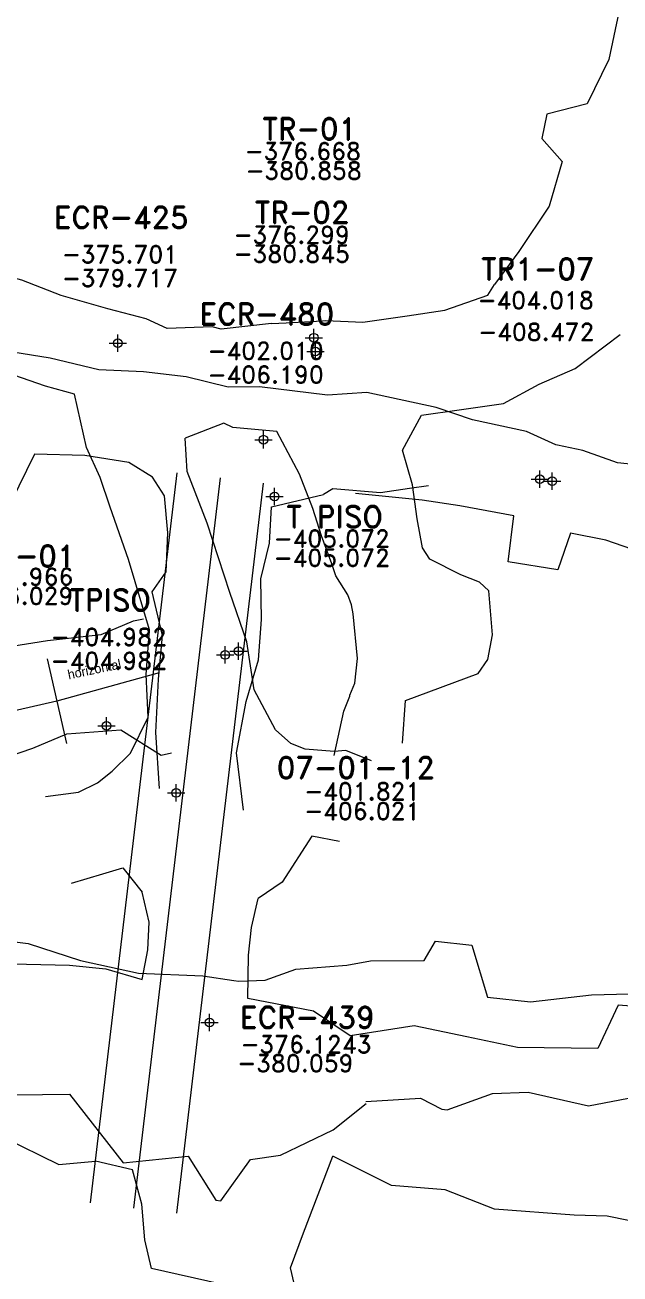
# Model space of a CAD drawing. Extents: x 0 to 99091, y -1812 to 13278.
# Drawn here: x 10247.2 to 10281.5, y 10022.3 to 10094.2 of the extents above; entities that cross this region are included whole.
import ezdxf
from ezdxf.enums import TextEntityAlignment as Align

# ---------------------------------------------------------------- set-up
doc = ezdxf.new("R2010")
doc.units = 0
doc.header["$MEASUREMENT"] = 0
doc.header["$PDMODE"] = 34
doc.header["$PDSIZE"] = 0.5
for name, color, linetype in [('arriba', 7, 'Continuous'), ('F-380-8541-NW-FI3', 174, 'Continuous'), ('F-440-8185-W-SCR', 1, 'Continuous'), ('F-460-8340-EW-SCR', 5, 'Continuous'), ('proy82- 480', 7, 'Continuous'), ('R-380-8541-SE-FIC', 210, 'Continuous'), ('R-380-8541-SE-SCR', 1, 'Continuous')]:
    doc.layers.add(name, color=color, linetype=linetype)
doc.styles.add('ROMAND', font='ROMAND.SHX')
doc.styles.add('ROMANS', font='ROMANS.SHX', dxfattribs={"width": 2.5})

# ---------------------------------------------------------------- blocks, each defined once
blk = doc.blocks.new('F2')
at = {"lineweight": 0}
blk.add_point((0, 0), dxfattribs=at)
at = {"lineweight": 0, "style": 'ROMAND'}
for tag, height, p in [('NOMBRE', 1.25, (0.201, 6.617)), ('CIELO', 1, (0.136, 4.616)), ('PISO', 1, (0.136, 3.247))]:
    blk.add_attdef(tag, text='', height=height, dxfattribs=at).set_placement(p, align=Align.CENTER)
at = {"lineweight": 0, "style": 'ROMANS', "flags": 1}
for tag, p in [('MINA', (-0.074, -3.255)), ('LOCALIZACION', (-0.074, -4.928)), ('ESTRUCTURA', (-0.074, -6.618)), ('NIVEL', (-0.074, -8.29)), ('OBRA', (-0.074, -10.121)), ('FECHA', (-0.074, -11.793)), ('ATRAS', (-0.074, -13.483)), ('TOPOGRAFO', (2.675, -15.297))]:
    blk.add_attdef(tag, text='', height=1.25, dxfattribs=at).set_placement(p, align=Align.CENTER)

msp = doc.modelspace()

# ---------------------------------------------------------------- linework, layer by layer
at = {"layer": 'arriba', "color": 5, "linetype": 'Continuous', "lineweight": 0}
for points in [[(10231.40206, 10055.8021, -404.61906), (10233.52145, 10056.2948, -403.92565), (10235.27012, 10057.16784, -403.92576), (10237.65182, 10056.94658, -403.08378), (10240.03352, 10056.72532, -402.4418), (10242.15959, 10056.75745, -402.42086), (10244.22068, 10057.59311, -402.1894), (10246.47652, 10058.46914, -401.8369), (10248.5417, 10058.79503, -401.81597), (10251.62123, 10059.12689, -401.98982), (10253.48757, 10059.9222, -402.87941), (10254.07182, 10060.04329, -402.81628)], [(10231.40206, 10055.8021, -409.01906), (10233.52145, 10056.2948, -408.82565), (10235.27012, 10057.16784, -408.42576), (10237.65182, 10056.94658, -408.28378), (10240.03352, 10056.72532, -408.0418), (10242.15959, 10056.75745, -407.72086), (10244.22068, 10057.59311, -407.0894), (10246.47652, 10058.46914, -406.6369), (10248.5417, 10058.79503, -406.31597), (10251.62123, 10059.12689, -406.18982), (10253.48757, 10059.9222, -406.27941), (10254.07182, 10060.04329, -406.21628)], [(10231.10304, 10049.70943, -404.61906), (10234.7188, 10050.51757, -403.92565), (10236.46747, 10051.39061, -403.92576), (10238.7477, 10051.65895, -403.08378), (10240.98734, 10052.12312, -402.4418), (10243.15399, 10051.95941, -402.42086), (10245.41802, 10051.81588, -402.1894), (10247.69415, 10052.59399, -401.8369), (10249.65787, 10053.40948, -401.81597), (10252.75769, 10053.64342, -401.98982), (10255.09079, 10052.18659, -402.87941), (10255.67504, 10052.30768, -402.81628)], [(10231.10304, 10049.70943, -409.01906), (10234.7188, 10050.51757, -408.82565), (10236.46747, 10051.39061, -408.42576), (10238.7477, 10051.65895, -408.28378), (10240.98734, 10052.12312, -408.0418), (10243.15399, 10051.95941, -407.72086), (10245.41802, 10051.81588, -407.0894), (10247.69415, 10052.59399, -406.6369), (10249.65787, 10053.40948, -406.31597), (10252.75769, 10053.64342, -406.18982), (10255.09079, 10052.18659, -406.27941), (10255.67504, 10052.30768, -406.21628)]]:
    msp.add_polyline3d(points, dxfattribs=at)
at = {"layer": 'F-440-8185-W-SCR', "color": 1, "linetype": 'Continuous', "lineweight": 0}
for points in [[(10235.26285, 10042.30515, -363.59089), (10239.31021, 10042.72488, -363.51801), (10243.3435, 10041.83505, -364.24579), (10247.41505, 10041.34338, -364.37358), (10250.43381, 10040.35011, -363.99459), (10253.77989, 10039.62676, -364.51764), (10257.48197, 10039.47198, -365.04271), (10259.26412, 10039.20028, -365.05491), (10259.56273, 10039.17159, -365.05695), (10261.07495, 10039.22721, -364.96711), (10262.84363, 10039.86096, -364.37864), (10265.7781, 10040.08131, -364.29829), (10267.14069, 10040.33654, -364.43355)], [(10235.26285, 10042.30515, -368.39089), (10239.31021, 10042.72488, -368.41801), (10243.3435, 10041.83505, -368.54579), (10247.41505, 10041.34338, -368.57358), (10250.43381, 10040.35011, -368.59459), (10253.77989, 10039.62676, -368.61764), (10257.48197, 10039.47198, -368.54271), (10259.26412, 10039.20028, -368.65491), (10259.56273, 10039.17159, -368.65695), (10261.07495, 10039.22721, -368.66711), (10262.84363, 10039.86096, -368.77864), (10265.7781, 10040.08131, -368.79829), (10267.14069, 10040.33654, -368.83355)], [(10267.14069, 10040.33654, -364.43355), (10270.24219, 10040.34855, -364.41116), (10270.88758, 10041.47594, -364.80105), (10272.99283, 10041.23446, -364.79888), (10273.88386, 10038.24439, -364.78443), (10276.37712, 10037.97354, -365.06637), (10279.8898, 10038.37404, -364.94109), (10283.49393, 10038.47182, -365.21508), (10284.69058, 10038.33782, -365.00642), (10287.69781, 10038.55258, -365.18474), (10290.19957, 10038.58161, -364.96669), (10293.57278, 10038.61501, -363.51832)], [(10267.14069, 10040.33654, -368.83355), (10270.24219, 10040.34855, -368.81116), (10270.88759, 10041.47594, -369.00105), (10272.99285, 10041.23445, -368.99888), (10273.88386, 10038.24439, -368.98443), (10276.37712, 10037.97354, -369.06637), (10279.8898, 10038.37404, -369.04109), (10283.49393, 10038.47182, -369.01508), (10284.69058, 10038.33782, -369.00642), (10287.69781, 10038.55258, -369.08474), (10290.19957, 10038.58161, -369.16669), (10293.57278, 10038.61501, -368.51832)], [(10276.22958, 10032.77563, -365.06637), (10279.70822, 10031.97661, -364.94109), (10283.32938, 10032.67416, -365.21508), (10284.47212, 10030.64092, -365.00642), (10287.50488, 10031.75532, -365.18474), (10289.99813, 10031.48447, -364.96669), (10294.0245, 10033.63546, -363.51832)], [(10276.22958, 10032.77563, -369.06637), (10279.70822, 10031.97661, -369.04109), (10283.32938, 10032.67416, -369.01508), (10284.47212, 10030.64092, -369.00642), (10287.50488, 10031.75532, -369.08474), (10289.99813, 10031.48447, -369.16669), (10294.0245, 10033.63546, -368.51832)], [(10234.46595, 10032.73828, -363.59089), (10238.46035, 10032.5059, -363.51801), (10242.57931, 10032.56419, -364.24579), (10246.69827, 10032.62247, -364.37358), (10249.8124, 10032.66411, -363.99459), (10252.89345, 10028.69465, -364.51764), (10256.63871, 10029.0851, -365.04271), (10258.23323, 10026.54397, -365.05491), (10258.53218, 10026.51906, -365.05695), (10260.2345, 10028.88592, -364.96711), (10261.9618, 10029.14343, -364.37864), (10264.99284, 10030.59683, -364.29829), (10266.89317, 10032.12113, -364.37033)], [(10234.46595, 10032.73828, -368.39089), (10238.46035, 10032.5059, -368.41801), (10242.57931, 10032.56419, -368.54579), (10246.69827, 10032.62247, -368.57358), (10249.8124, 10032.66411, -368.59459), (10252.89345, 10028.69465, -368.61764), (10256.63871, 10029.0851, -368.54271), (10258.23323, 10026.54397, -368.65491), (10258.53218, 10026.51906, -368.65695), (10260.2345, 10028.88592, -368.66711), (10261.9618, 10029.14343, -368.77864), (10264.99284, 10030.59683, -368.79829), (10266.89317, 10032.12113, -368.77033)], [(10266.88562, 10032.23959, -364.37033), (10270.0206, 10032.41605, -364.3981), (10271.26181, 10031.78418, -364.50975), (10271.56019, 10031.75313, -364.51244), (10274.17087, 10032.68793, -364.73484), (10276.22958, 10032.77563, -365.06637)], [(10266.88562, 10032.23959, -368.77033), (10270.0206, 10032.41605, -368.7981), (10271.26181, 10031.78418, -369.00975), (10271.56019, 10031.75313, -369.01244), (10274.17087, 10032.68793, -369.03484), (10276.22958, 10032.77563, -369.06637)]]:
    msp.add_polyline3d(points, dxfattribs=at)
at = {"layer": 'F-460-8340-EW-SCR', "linetype": 'Continuous', "lineweight": 0}
for points in [[(10254.22887, 10056.82254, -375.61228), (10254.4131, 10059.40958, -377.67044), (10253.20636, 10063.45406, -377.13922), (10252.14427, 10066.46969, -376.71067), (10251.57522, 10068.17908, -376.12586), (10250.78289, 10069.89494, -376.03078), (10250.08333, 10072.97557, -376.1357)], [(10254.22887, 10056.82254, -380.01228), (10254.4131, 10059.40958, -381.27044), (10253.20636, 10063.45406, -380.73922), (10252.14427, 10066.46969, -380.41067), (10251.57522, 10068.17908, -380.22586), (10250.78289, 10069.89494, -379.93078), (10250.08421, 10072.97383, -379.6357)], [(10269.84512, 10065.78548, -377.56066), (10269.84512, 10065.78548, -377.56066), (10269.84512, 10065.78548, -377.56066), (10269.5748, 10067.74421, -377.39306), (10268.99998, 10069.75882, -377.51714), (10270.09558, 10071.75662, -377.4546)], [(10269.84512, 10065.78548, -381.66066), (10269.84512, 10065.78548, -381.66066), (10269.84512, 10065.78548, -381.66066), (10269.5748, 10067.74421, -381.49306), (10268.99998, 10069.75882, -381.21714), (10270.09558, 10071.75662, -382.3546)], [(10264.33095, 10064.80877, -377.56066), (10264.33095, 10064.80877, -377.56066), (10264.33095, 10064.80877, -377.56066), (10263.83043, 10066.39804, -377.39306), (10263.06088, 10068.36701, -377.51714), (10261.74217, 10070.83051, -376.2358)], [(10264.33095, 10064.80877, -381.66066), (10264.33095, 10064.80877, -381.66066), (10264.33095, 10064.80877, -381.66066), (10263.83043, 10066.39804, -381.49306), (10263.06088, 10068.36701, -381.21714), (10261.74217, 10070.83051, -380.94791)], [(10260.02197, 10058.71265, -377.97845), (10259.04329, 10061.54766, -377.67044), (10257.74576, 10065.55022, -377.13922), (10256.59288, 10068.52393, -376.71067), (10256.47777, 10070.44293, -376.12586)], [(10260.02197, 10058.71265, -381.57845), (10259.04329, 10061.54766, -381.27044), (10257.74576, 10065.55022, -380.73922), (10256.59288, 10068.52393, -380.41067), (10256.47777, 10070.44293, -380.22586)], [(10268.98474, 10052.86893, -378.55377), (10269.157, 10055.33651, -378.4169), (10273.35005, 10056.89157, -378.80461), (10273.35005, 10056.89157, -378.80461), (10273.91899, 10057.693, -378.89401), (10274.17949, 10059.11853, -377.97296), (10273.96633, 10061.64776, -378.03348), (10273.43486, 10062.14629, -377.72534), (10272.34555, 10062.56262, -377.71612), (10270.5608, 10063.46502, -377.69768), (10270.13984, 10064.12158, -377.58662), (10269.84512, 10065.78548, -377.56066)], [(10268.98474, 10052.86893, -382.85377), (10269.157, 10055.33651, -382.7169), (10273.35005, 10056.89157, -382.70461), (10273.35005, 10056.89157, -382.70461), (10273.91899, 10057.693, -382.59401), (10274.17949, 10059.11858, -382.57296), (10273.96633, 10061.64771, -382.53348), (10273.43486, 10062.14629, -382.42534), (10272.34555, 10062.56262, -382.31612), (10270.5608, 10063.46502, -382.09768), (10270.13984, 10064.12158, -381.88662), (10269.84512, 10065.78548, -381.66066)], [(10265.04605, 10052.17128, -378.55377), (10265.61218, 10054.70862, -378.4169), (10265.965, 10055.58348, -378.80461), (10265.95454, 10055.64255, -378.80369), (10266.23854, 10056.33259, -378.89401), (10266.39349, 10057.75119, -377.97296), (10266.14224, 10060.31639, -378.03348), (10266.04981, 10060.8382, -377.72534), (10265.84671, 10061.41149, -377.71612), (10265.1451, 10062.50575, -377.69768), (10264.92107, 10063.19719, -377.58662), (10264.33095, 10064.80877, -377.56066)], [(10265.04605, 10052.17128, -382.85377), (10265.61218, 10054.70862, -382.7169), (10265.965, 10055.58348, -382.70461), (10265.95454, 10055.64255, -382.70369), (10266.23854, 10056.33259, -382.59401), (10266.39349, 10057.75119, -382.57296), (10266.14224, 10060.31639, -382.53348), (10266.04981, 10060.8382, -382.42534), (10265.84671, 10061.41149, -382.31612), (10265.1451, 10062.50575, -382.09768), (10264.92107, 10063.19719, -381.88662), (10264.33095, 10064.80877, -381.66066)], [(10261.68144, 10053.6337, -380.09276), (10261.68144, 10053.6337, -380.09276), (10261.68144, 10053.6337, -380.09276), (10260.44426, 10055.94908, -379.98958), (10260.02197, 10058.71265, -381.57845)], [(10261.68144, 10053.6337, -375.79276), (10261.68144, 10053.6337, -375.79276), (10261.68144, 10053.6337, -375.79276), (10260.44426, 10055.94908, -375.18958), (10260.02197, 10058.71265, -377.97845)], [(10253.3093, 10052.29767, -379.80614), (10253.3093, 10052.29767, -379.80614), (10253.3093, 10052.29767, -379.80614), (10254.34409, 10054.37494, -379.98958), (10254.22887, 10056.82254, -380.01228)], [(10253.3093, 10052.29767, -376.00614), (10253.3093, 10052.29767, -376.00614), (10253.3093, 10052.29767, -376.00614), (10254.34409, 10054.37494, -375.18958), (10254.22887, 10056.82254, -375.61228)], [(10267.21467, 10051.85381, -375.56873), (10265.7292, 10052.44728, -375.40294), (10265.06085, 10052.39125, -375.51577), (10263.38987, 10052.52041, -375.54999), (10262.5543, 10052.85424, -375.76923), (10261.68144, 10053.6337, -375.79276)], [(10267.21467, 10051.85381, -379.76873), (10265.7292, 10052.44728, -379.80294), (10265.06085, 10052.39125, -379.81577), (10263.38987, 10052.52041, -379.94999), (10262.5543, 10052.85424, -379.96923), (10261.68144, 10053.6337, -380.09276)], [(10248.42142, 10049.79398, -376.29745), (10250.3278, 10050.05032, -376.6005), (10251.42035, 10050.58541, -375.90243), (10252.26403, 10051.25488, -376.20404), (10253.3093, 10052.29767, -376.00614)], [(10248.42142, 10049.79398, -379.99745), (10250.3278, 10050.05032, -380.0005), (10251.42035, 10050.58541, -380.10243), (10252.26403, 10051.25488, -380.00404), (10253.3093, 10052.29767, -379.80614)], [(10265.35963, 10047.21066, -375.56873), (10263.76286, 10047.52554, -375.40294), (10262.05569, 10044.86934, -375.51577), (10260.68353, 10043.93388, -375.46732), (10260.68353, 10043.93388, -375.46732), (10260.68353, 10043.93388, -375.46732)], [(10265.35963, 10047.21066, -379.76873), (10263.76286, 10047.52554, -379.80294), (10262.05569, 10044.86934, -379.81577), (10260.68353, 10043.93388, -379.96732), (10260.68353, 10043.93388, -379.96732), (10260.68353, 10043.93388, -379.96732)], [(10249.90971, 10044.81151, -376.29745), (10251.73022, 10045.35531, -376.6005), (10252.88002, 10045.69876, -375.90243), (10253.99288, 10044.2877, -375.46732), (10253.99288, 10044.2877, -375.46732)], [(10249.90971, 10044.81151, -379.99745), (10251.73022, 10045.35531, -380.0005), (10252.88002, 10045.69876, -380.10243), (10253.99288, 10044.2877, -379.96732), (10253.99288, 10044.2877, -379.96732)], [(10253.9971, 10039.26049, -375.92892), (10254.31794, 10040.96645, -375.20738), (10254.40242, 10042.56395, -375.03644), (10253.99288, 10044.2877, -375.46732)], [(10253.9971, 10039.26049, -379.82892), (10254.31794, 10040.96645, -379.90738), (10254.40242, 10042.56395, -379.93644), (10253.99288, 10044.2877, -379.96732)], [(10260.0777, 10038.15877, -375.16197), (10260.10984, 10040.66015, -375.20738), (10260.29418, 10042.25237, -375.03644), (10260.68353, 10043.93388, -375.46732)], [(10260.0777, 10038.15877, -379.76197), (10260.10984, 10040.66015, -379.90738), (10260.29418, 10042.25237, -379.93644), (10260.68353, 10043.93388, -379.96732)], [(10213.38468, 10041.73948, -374.44144), (10216.30105, 10040.95757, -374.30206), (10220.47412, 10040.3367, -374.20155), (10223.52825, 10043.17964, -374.5012), (10223.9277, 10043.15855, -374.50115), (10226.37119, 10040.12551, -374.50083), (10230.13427, 10039.326, -374.80037), (10233.20887, 10038.76312, -374.6), (10236.54119, 10039.28817, -374.9996), (10239.80527, 10040.41765, -375.19921), (10243.19527, 10040.13854, -375.7988), (10246.50123, 10040.16429, -375.5984), (10249.80191, 10040.09017, -375.598), (10251.89372, 10039.87959, -375.79774)], [(10213.38468, 10041.73948, -379.14144), (10216.30105, 10040.95757, -379.20206), (10220.47412, 10040.3367, -379.30155), (10223.52825, 10043.17964, -379.4012), (10223.9277, 10043.15855, -379.50115), (10226.37119, 10040.12551, -379.40083), (10230.13427, 10039.326, -379.50037), (10233.20887, 10038.76312, -379.5), (10236.54119, 10039.28817, -379.3996), (10239.80527, 10040.41765, -379.49921), (10243.19527, 10040.13854, -379.4988), (10246.50123, 10040.16429, -379.5984), (10249.80191, 10040.09017, -379.598), (10251.89372, 10039.87959, -379.59774)], [(10251.89372, 10039.87959, -375.79774), (10253.9971, 10039.26049, -375.92892)], [(10251.89372, 10039.87959, -379.59774), (10253.9971, 10039.26049, -379.82892)], [(10263.85732, 10037.42795, -380.13673), (10260.0777, 10038.15877, -379.76197)], [(10263.85732, 10037.42795, -376.03673), (10260.0777, 10038.15877, -375.16197)], [(10284.61358, 10034.87481, -377.49097), (10284.1425, 10037.57455, -376.78624), (10281.42673, 10037.7869, -376.75832), (10280.24826, 10035.29472, -377.08151), (10275.62938, 10035.34672, -376.85344), (10272.70047, 10035.96603, -376.37426), (10269.67299, 10036.59938, -376.58578), (10265.96929, 10036.01595, -376.25077), (10263.85732, 10037.42795, -376.03673)], [(10284.61358, 10034.87481, -381.89097), (10284.14296, 10037.57446, -381.88624), (10281.42673, 10037.78681, -381.85832), (10280.24826, 10035.29472, -381.68151), (10275.62938, 10035.34672, -381.35344), (10272.70047, 10035.96603, -381.07426), (10269.67299, 10036.59938, -380.78578), (10265.96929, 10036.01595, -380.45077), (10263.85732, 10037.42795, -380.13673)], [(10212.89322, 10035.25808, -374.44144), (10215.99527, 10035.16564, -374.30206), (10220.18416, 10034.84435, -374.20155), (10223.10648, 10035.19076, -374.5012), (10223.50593, 10035.16967, -374.50115), (10226.10231, 10035.0326, -374.50083), (10229.75995, 10032.23588, -374.80037), (10232.85037, 10031.97258, -374.6), (10236.13524, 10031.59888, -374.9996), (10239.34133, 10031.62989, -375.19921), (10242.72606, 10031.25092, -375.7988), (10245.97402, 10030.17819, -375.5984), (10249.19562, 10028.60616, -375.598), (10251.30852, 10028.79503, -375.79774)], [(10212.89322, 10035.25808, -379.14144), (10215.99527, 10035.16564, -379.20206), (10220.18416, 10034.84435, -379.30155), (10223.10648, 10035.19076, -379.4012), (10223.50593, 10035.16967, -379.50115), (10226.10231, 10035.0326, -379.40083), (10229.75995, 10032.23588, -379.50037), (10232.85037, 10031.97258, -379.5), (10236.13524, 10031.59888, -379.3996), (10239.34133, 10031.62989, -379.49921), (10242.72606, 10031.25092, -379.4988), (10245.97402, 10030.17819, -379.5984), (10249.19562, 10028.60616, -379.598), (10251.30852, 10028.79503, -379.59774)], [(10308.84267, 10029.00744, -375.19072), (10308.84267, 10029.00744, -375.19072), (10303.6239, 10029.12267, -374.68159), (10300.82947, 10028.58309, -374.88266), (10297.72991, 10028.78978, -374.68389), (10294.6903, 10028.68596, -374.48508), (10291.45777, 10029.41449, -374.7864), (10288.58262, 10029.79333, -374.88755), (10286.53141, 10027.2394, -374.88822), (10286.53141, 10027.2394, -374.88822), (10285.96424, 10023.35849, -374.18906), (10283.44643, 10023.23592, -374.18918), (10282.83396, 10025.20498, -374.28958), (10281.07686, 10025.58074, -376.78624)], [(10308.84267, 10029.00744, -379.59072), (10308.84267, 10029.00744, -379.59072), (10303.6239, 10029.12267, -379.58159), (10300.82947, 10028.58309, -379.68266), (10297.72991, 10028.78978, -379.68389), (10294.6903, 10028.68596, -379.48508), (10291.45777, 10029.41449, -379.3864), (10288.58262, 10029.79333, -379.48755), (10286.53141, 10027.2394, -379.48822), (10286.53141, 10027.2394, -379.48822), (10285.96378, 10023.35841, -379.38906), (10283.44666, 10023.23583, -379.38918), (10282.83396, 10025.20498, -379.48958), (10281.07686, 10025.58074, -381.88624)], [(10263.88359, 10018.25121, -375.346), (10263.65379, 10019.22303, -375.39857), (10263.04012, 10020.51454, -375.37216), (10262.53456, 10022.65254, -375.0878), (10263.28872, 10024.67795, -374.78241), (10264.98195, 10029.08593, -376.25077)], [(10263.88359, 10018.25121, -379.346), (10263.65379, 10019.22303, -380.29857), (10263.04012, 10020.51454, -379.87216), (10262.53456, 10022.65254, -379.7878), (10263.28872, 10024.67795, -379.88241), (10264.98195, 10029.08593, -380.45077)], [(10281.07686, 10025.58074, -376.78624), (10280.78115, 10025.62287, -376.75832), (10278.88009, 10025.69169, -377.08151), (10274.30353, 10026.0407, -376.85344), (10271.44514, 10027.15501, -376.37426), (10268.36124, 10027.39236, -376.58578), (10264.98195, 10029.08593, -376.25077)], [(10281.07686, 10025.58074, -381.88624), (10280.78115, 10025.62287, -381.85832), (10278.88009, 10025.69169, -381.68151), (10274.30353, 10026.0407, -381.35344), (10271.44514, 10027.15501, -381.07426), (10268.36124, 10027.39236, -380.78578), (10264.98195, 10029.08593, -380.45077)], [(10254.13959, 10024.25898, -379.67177), (10253.96673, 10026.31945, -379.92403), (10253.42501, 10028.3018, -379.77749), (10251.30852, 10028.79503, -379.59774)], [(10254.13959, 10024.25898, -375.17177), (10253.96673, 10026.31945, -375.92403), (10253.42495, 10028.3018, -375.77749), (10251.30852, 10028.79503, -375.79774)], [(10259.40704, 10017.19267, -375.346), (10259.17724, 10018.16449, -375.39857), (10258.56357, 10019.456, -375.37216), (10258.5446, 10021.70905, -375.0878), (10254.53025, 10022.60689, -374.78241), (10254.13959, 10024.25898, -375.17177)], [(10259.40704, 10017.19267, -379.346), (10259.17724, 10018.16449, -380.29857), (10258.56357, 10019.456, -379.87216), (10258.5446, 10021.70905, -379.7878), (10254.53025, 10022.60689, -379.88241), (10254.13959, 10024.25898, -379.67177)]]:
    msp.add_polyline3d(points, dxfattribs=at)
at = {"layer": 'proy82- 480', "color": 3, "linetype": 'Continuous', "lineweight": 0, "flags": 128}
for points in [[(10255.99601, 10068.44739), (10251.00221, 10026.39011)], [(10260.96113, 10067.85784), (10255.96733, 10025.80056)]]:
    msp.add_lwpolyline(points, dxfattribs=at)
at = {"layer": 'proy82- 480', "color": 1, "linetype": 'Continuous', "lineweight": 0, "flags": 128}
for points, elevation in [([(10258.47857, 10068.15262), (10253.48477, 10026.09534)], -405.65406), ([(10254.96939, 10056.9306), (10249.07, 10055.3), (10238.65, 10052.92), (10235.55, 10052.44), (10232.42, 10052.44), (10229.32, 10052.94), (10226.33, 10053.92), (10223.54, 10055.35), (10220.51, 10056.94), (10217.06, 10058.78), (10208.75525, 10063.66187)], -402.5022), ([(10248.51332, 10057.73723), (10249.62668, 10052.86277)], -406.5022)]:
    msp.add_lwpolyline(points, dxfattribs=dict(at, elevation=elevation))
at = {"layer": 'R-380-8541-SE-SCR', "color": 1, "linetype": 'Continuous', "lineweight": 0, "flags": 128}
for elevation in [-383.20059, -379.03959]:
    msp.add_lwpolyline([(10278.93957, 10074.45657), (10281.54577, 10076.40381)], dxfattribs=dict(at, elevation=elevation))
at = {"layer": 'R-380-8541-SE-SCR', "color": 1, "linetype": 'Continuous', "lineweight": 0}
for points in [[(10280.56691, 10098.16196, -381.42762), (10281.51168, 10095.16724, -381.05131), (10281.4637, 10094.97473, -381.02604), (10280.88909, 10092.25542, -380.67225), (10279.63525, 10089.70538, -379.71846), (10277.30433, 10089.11265, -379.8163), (10277.02799, 10087.7021, -379.77839), (10278.18951, 10086.3853, -379.76359), (10277.44482, 10083.8106, -379.62244), (10275.70526, 10081.20141, -379.06117)], [(10280.56691, 10098.16196, -385.52762), (10281.51168, 10095.16724, -385.55131), (10281.4637, 10094.97473, -385.52604), (10280.88909, 10092.25542, -385.17225), (10279.63525, 10089.70538, -384.81846), (10277.30456, 10089.11265, -384.6163), (10277.02845, 10087.70198, -384.57839), (10278.18951, 10086.3853, -384.46359), (10277.44482, 10083.8106, -384.12244), (10275.70526, 10081.20141, -383.66117)], [(10255.43849, 10076.74925, -375.74029), (10254.21918, 10077.30628, -376.14671), (10252.00591, 10077.88865, -375.4429), (10249.32105, 10078.65334, -374.97306), (10247.06078, 10079.54815, -374.55605), (10244.74982, 10080.14727, -373.83903), (10243.43274, 10080.67746, -373.75411), (10243.13964, 10080.72771, -373.71448), (10241.54636, 10081.40671, -373.68993)], [(10255.43849, 10076.74925, -380.04029), (10254.21918, 10077.30628, -379.74671), (10252.00591, 10077.88865, -379.7429), (10249.32105, 10078.65334, -379.47306), (10247.06078, 10079.54815, -379.15605), (10244.74982, 10080.14727, -378.73903), (10243.43274, 10080.67746, -378.55411), (10243.13964, 10080.72771, -378.51448), (10241.54636, 10081.40671, -378.28993)], [(10275.70526, 10081.20141, -379.06117), (10274.2979, 10079.28626, -379.03959)], [(10275.70526, 10081.20141, -383.66117), (10274.2979, 10079.28626, -383.40059)], [(10261.45061, 10077.05283, -381.07832), (10262.29285, 10077.08992, -381.25874), (10264.38631, 10077.19205, -381.3975), (10264.58295, 10077.22062, -381.42024), (10266.70517, 10077.12483, -381.959), (10269.26146, 10077.49632, -382.3546), (10271.42447, 10077.81066, -382.60473), (10273.90885, 10078.67696, -383.00034), (10274.2979, 10079.28626, -383.40059), (10274.2979, 10079.28626, -383.40059)], [(10261.45061, 10077.05283, -376.20347), (10262.29285, 10077.08992, -376.15874), (10264.38631, 10077.19205, -376.3975), (10264.58295, 10077.22062, -377.42024), (10266.70517, 10077.12483, -377.559), (10269.26146, 10077.49632, -377.4546), (10271.42447, 10077.81066, -377.80473), (10273.90885, 10078.67696, -378.50034), (10274.2979, 10079.28626, -379.03959), (10274.2979, 10079.28626, -379.03959)], [(10261.45061, 10077.05283, -376.20347), (10261.45061, 10077.05283, -376.20347), (10261.45061, 10077.05283, -376.20347), (10258.54291, 10076.71907, -376.70316), (10258.02604, 10076.85846, -376.14463), (10255.43849, 10076.74925, -375.74029)], [(10261.45061, 10077.05283, -381.07832), (10261.45061, 10077.05283, -381.07832), (10261.45061, 10077.05283, -381.07832), (10258.54291, 10076.71907, -380.30316), (10258.02604, 10076.85846, -380.44463), (10255.43849, 10076.74925, -380.04029)], [(10260.74572, 10073.39055, -401.43042), (10258.9398, 10073.37924, -401.16868), (10256.5302, 10073.97227, -401.00517), (10254.07261, 10074.26916, -400.24165), (10251.48538, 10074.38445, -399.96359), (10248.68512, 10075.04077, -399.64191), (10246.53653, 10075.3889, -399.12202), (10246.3412, 10075.42055, -399.09294), (10244.11093, 10075.88322, -398.7585), (10242.06, 10076.21552, -398.35315), (10238.75713, 10076.24416, -397.8733), (10238.21638, 10076.28053, -398.47213)], [(10260.74572, 10073.39055, -406.13042), (10258.9398, 10073.37924, -405.86868), (10256.5302, 10073.97227, -405.70517), (10254.07261, 10074.26916, -405.44165), (10251.48538, 10074.38445, -404.96359), (10248.68512, 10075.04077, -404.24191), (10246.53653, 10075.3889, -403.72202), (10246.3412, 10075.42055, -403.69294), (10244.11093, 10075.88322, -403.9585), (10242.06, 10076.21552, -403.65315), (10238.75713, 10076.24416, -402.8733), (10238.21638, 10076.28053, -402.37213)], [(10250.08333, 10072.97557, -376.1357), (10248.42545, 10073.42956, -374.97306), (10246.14829, 10074.2258, -374.55605), (10243.76973, 10074.43068, -373.83903), (10242.7786, 10073.22715, -373.75411), (10241.18748, 10073.46327, -373.71448), (10240.51558, 10075.39443, -373.68993)], [(10250.08421, 10072.97383, -379.6357), (10250.08421, 10072.97383, -379.6357), (10248.42545, 10073.42956, -379.47306), (10246.14829, 10074.2258, -379.15605), (10243.76973, 10074.43068, -378.73903), (10242.77907, 10073.22704, -378.55411), (10241.18748, 10073.46338, -378.51448), (10240.51558, 10075.39443, -378.28993)], [(10270.09558, 10071.75662, -377.4546), (10272.25859, 10072.07096, -377.80473), (10274.81488, 10072.44245, -378.50034), (10276.86284, 10073.54847, -378.55047), (10278.93957, 10074.45657, -379.03959)], [(10270.09558, 10071.75662, -382.3546), (10272.25859, 10072.07096, -382.60473), (10274.81488, 10072.44245, -383.00034), (10276.86284, 10073.54847, -383.35047), (10278.93957, 10074.45657, -383.20059)], [(10266.9327, 10073.07924, -402.12144), (10264.67675, 10072.9187, -402.09755), (10260.74572, 10073.39055, -401.43042)], [(10266.9327, 10073.07924, -407.12144), (10264.67675, 10072.9187, -406.69755), (10260.74572, 10073.39055, -406.13042)], [(10283.43776, 10068.81749, -405.30516), (10283.43776, 10068.81749, -405.30516), (10281.38058, 10069.01958, -404.8326), (10279.38213, 10069.72511, -404.65248), (10277.92702, 10070.04541, -404.0524), (10277.82901, 10070.06017, -404.03906), (10276.13947, 10070.82029, -403.59896), (10273.03323, 10071.49042, -403.17211), (10270.93679, 10072.21071, -402.77865), (10266.9327, 10073.07924, -402.12144)], [(10283.43776, 10068.81749, -409.70516), (10283.43776, 10068.81749, -409.70516), (10281.38058, 10069.01958, -409.3326), (10279.38213, 10069.72511, -408.75248), (10277.92702, 10070.04541, -408.5524), (10277.82901, 10070.06017, -408.53906), (10276.13947, 10070.82029, -408.49896), (10273.03323, 10071.49042, -407.87211), (10270.93679, 10072.21071, -407.77865), (10266.9327, 10073.07924, -407.12144)], [(10254.59181, 10068.20372, -401.86515), (10253.22493, 10069.03739, -400.24165), (10250.68568, 10069.44882, -399.96359), (10247.78946, 10069.51286, -399.64191), (10246.43079, 10066.72823, -399.12202), (10243.21096, 10067.11894, -399.09294), (10243.16728, 10070.05917, -398.7585), (10241.16433, 10070.68762, -398.35315), (10237.94143, 10071.20981, -397.8733), (10237.94143, 10071.20981, -397.8733)], [(10254.59181, 10068.20372, -406.06515), (10253.22493, 10069.03739, -405.44165), (10250.68568, 10069.44882, -404.96359), (10247.78946, 10069.51286, -404.24191), (10246.43082, 10066.72828, -403.72202), (10243.21102, 10067.11894, -403.69294), (10243.16728, 10070.05917, -403.9585), (10241.16433, 10070.68762, -403.65315), (10237.94143, 10071.20981, -402.8733), (10237.94143, 10071.20981, -402.8733)], [(10261.74217, 10070.83051, -376.2358), (10261.74217, 10070.83051, -376.2358), (10261.74217, 10070.83051, -376.2358), (10259.22233, 10071.05971, -376.70316), (10258.69355, 10071.29838, -376.14463), (10256.47777, 10070.44293, -376.12586)], [(10261.74217, 10070.83051, -380.94791), (10261.74217, 10070.83051, -380.94791), (10261.74217, 10070.83051, -380.94791), (10259.22233, 10071.05971, -380.30316), (10258.69355, 10071.29838, -380.44463), (10256.47777, 10070.44293, -380.22586)], [(10255.3717, 10062.73484, -401.93128), (10255.46841, 10064.99764, -402.11655), (10255.28532, 10067.12726, -401.78173), (10254.59181, 10068.20372, -401.86515)], [(10255.3717, 10062.73484, -406.43128), (10255.46841, 10064.99764, -406.11655), (10255.28532, 10067.12726, -406.08173), (10254.59181, 10068.20372, -406.06515)], [(10260.82422, 10062.33604, -402.15137), (10261.33746, 10064.39404, -402.11655), (10261.45279, 10066.49297, -401.78173), (10264.43987, 10067.1909, -401.86515)], [(10260.82422, 10062.33604, -405.85137), (10261.33746, 10064.39404, -406.11655), (10261.45279, 10066.49297, -406.08173), (10264.43987, 10067.1909, -406.06515)], [(10270.48532, 10067.69541, -403.22347), (10269.38736, 10067.55158, -402.76923), (10267.72382, 10067.28867, -402.73788), (10264.975, 10067.51351, -402.12144), (10264.43987, 10067.1909, -401.86515)], [(10270.48532, 10067.69541, -407.92347), (10269.38736, 10067.55158, -407.76923), (10267.72382, 10067.28867, -407.53788), (10264.975, 10067.51351, -407.12144), (10264.43987, 10067.1909, -406.06515)], [(10282.69874, 10063.8724, -405.30516), (10282.69874, 10063.8724, -405.30516), (10280.71033, 10064.56978, -404.8326), (10278.66721, 10064.97865, -404.65248), (10277.94612, 10062.86317, -404.0524), (10275.08651, 10063.32091, -404.03906), (10275.40965, 10065.97495, -403.59896), (10272.28851, 10066.54619, -403.17211), (10270.13249, 10066.87094, -402.77865), (10266.28067, 10067.24886, -402.35843)], [(10282.69874, 10063.8724, -409.70516), (10282.69874, 10063.8724, -409.70516), (10280.71033, 10064.56978, -409.3326), (10278.66721, 10064.97865, -408.75248), (10277.94627, 10062.86317, -408.5524), (10275.08666, 10063.32086, -408.53906), (10275.40965, 10065.97495, -408.49896), (10272.28851, 10066.54619, -407.87211), (10270.13249, 10066.87094, -407.77865), (10266.28067, 10067.24886, -407.35843)], [(10254.98489, 10050.25295, -402.22147), (10254.77764, 10053.49685, -402.14933), (10254.93514, 10056.55209, -402.17635), (10255.16331, 10059.07348, -402.09886), (10254.56687, 10061.59813, -402.11958), (10255.3717, 10062.73484, -401.93128)], [(10254.98489, 10050.25295, -406.42147), (10254.77764, 10053.49685, -406.44933), (10254.93514, 10056.55209, -406.47635), (10255.16331, 10059.07348, -406.39886), (10254.56687, 10061.59813, -406.41958), (10255.3717, 10062.73484, -406.43128)], [(10259.8308, 10049.02121, -402.22147), (10259.42971, 10052.31438, -402.14933), (10259.97488, 10055.27108, -402.17635), (10260.68765, 10057.6693, -402.09886), (10260.86655, 10059.99686, -402.11958), (10260.82422, 10062.33604, -402.15137)], [(10259.8308, 10049.02121, -406.42147), (10259.42971, 10052.31438, -406.44933), (10259.97488, 10055.27108, -406.47635), (10260.68765, 10057.6693, -406.39886), (10260.86655, 10059.99686, -406.41958), (10260.82422, 10062.33604, -405.85137)]]:
    msp.add_polyline3d(points, dxfattribs=at)

# ---------------------------------------------------------------- block references
at = {"color": 2, "linetype": 'Continuous', "lineweight": 0}
ref = msp.add_blockref('F2', (10257.8777, 10036.7869, -376.1243), dxfattribs=at)
ref.add_attrib('NOMBRE', 'ECR-439', dxfattribs={"lineweight": 0, "height": 1.25, "style": 'ROMAND'}).set_placement((10263.50925, 10036.45359, -376.1243), align=Align.CENTER)
ref.add_attrib('CIELO', '-376.1243', dxfattribs={"lineweight": 0, "height": 1, "style": 'ROMAND'}).set_placement((10263.44119, 10035.02614, -376.1243), align=Align.CENTER)
ref.add_attrib('PISO', '-380.059', dxfattribs={"lineweight": 0, "height": 1, "style": 'ROMAND'}).set_placement((10262.82864, 10033.93851, -376.1243), align=Align.CENTER)
at = {"layer": 'F-380-8541-NW-FI3', "color": 4, "linetype": 'Continuous', "lineweight": 0}
ref = msp.add_blockref('F2', (10277.62401, 10067.96744, -404.16697), dxfattribs=at)
ref.add_attrib('NOMBRE', 'TR2-08', dxfattribs={"layer": '0', "lineweight": 0, "height": 1.25, "style": 'ROMAND'}).set_placement((10287.95096, 10079.92604, -404.16697), align=Align.CENTER)
ref.add_attrib('CIELO', '-404.167', dxfattribs={"layer": '0', "lineweight": 0, "height": 1, "style": 'ROMAND'}).set_placement((10288.07055, 10078.07499, -404.16697), align=Align.CENTER)
ref.add_attrib('PISO', '-408.484', dxfattribs={"layer": '0', "lineweight": 0, "height": 1, "style": 'ROMAND'}).set_placement((10288.19014, 10076.52251, -404.16697), align=Align.CENTER)
ref = msp.add_blockref('F2', (10276.90486, 10068.07568, -404.01753), dxfattribs=at)
ref.add_attrib('NOMBRE', 'TR1-07', dxfattribs={"layer": '0', "lineweight": 0, "height": 1.25, "style": 'ROMAND'}).set_placement((10276.78552, 10079.56822, -404.01753), align=Align.CENTER)
ref.add_attrib('CIELO', '-404.018', dxfattribs={"layer": '0', "lineweight": 0, "height": 1, "style": 'ROMAND'}).set_placement((10276.67335, 10077.88832, -404.01753), align=Align.CENTER)
ref.add_attrib('PISO', '-408.472', dxfattribs={"layer": '0', "lineweight": 0, "height": 1, "style": 'ROMAND'}).set_placement((10276.71072, 10076.05908, -404.01753), align=Align.CENTER)
for p, values in [((10260.97737, 10070.35464, -402.00982), {'NOMBRE': 'ECR-480', 'CIELO': '-402.010', 'PISO': '-406.190'}), ((10251.94083, 10053.87219, -404.98171), {'NOMBRE': 'TPISO', 'CIELO': '-404.982', 'PISO': '-404.982'})]:
    msp.add_blockref('F2', p, dxfattribs=at).add_auto_attribs(values)
ref = msp.add_blockref('F2', (10261.62534, 10067.08018, -405.0722), dxfattribs=at)
ref.add_attrib('NOMBRE', 'T PISO', dxfattribs={"layer": '0', "lineweight": 0, "height": 1.25, "style": 'ROMAND'}).set_placement((10265.0792, 10065.28723, -405.0722), align=Align.CENTER)
ref.add_attrib('CIELO', '-405.072', dxfattribs={"layer": '0', "lineweight": 0, "height": 1, "style": 'ROMAND'}).set_placement((10264.92591, 10064.1543, -405.0722), align=Align.CENTER)
ref.add_attrib('PISO', '-405.072', dxfattribs={"layer": '0', "lineweight": 0, "height": 1, "style": 'ROMAND'}).set_placement((10264.92591, 10063.05197, -405.0722), align=Align.CENTER)
ref = msp.add_blockref('F2', (10258.77042, 10057.95333, -402.06441), dxfattribs=at)
ref.add_attrib('NOMBRE', 'TR-02', dxfattribs={"layer": '0', "lineweight": 0, "height": 1.25, "style": 'ROMAND'}).set_placement((10240.02407, 10065.48601, -402.06441), align=Align.CENTER)
ref.add_attrib('CIELO', '-402.064', dxfattribs={"layer": '0', "lineweight": 0, "height": 1, "style": 'ROMAND'}).set_placement((10239.65618, 10064.45738, -402.06441), align=Align.CENTER)
ref.add_attrib('PISO', '-406.019', dxfattribs={"layer": '0', "lineweight": 0, "height": 1, "style": 'ROMAND'}).set_placement((10239.6194, 10063.42874, -402.06441), align=Align.CENTER)
ref = msp.add_blockref('F2', (10259.54875, 10058.16995, -401.96587), dxfattribs=at)
ref.add_attrib('NOMBRE', 'TR-01', dxfattribs={"layer": '0', "lineweight": 0, "height": 1.25, "style": 'ROMAND'}).set_placement((10247.41817, 10063.02464, -401.96587), align=Align.CENTER)
ref.add_attrib('CIELO', '-401.966', dxfattribs={"layer": '0', "lineweight": 0, "height": 1, "style": 'ROMAND'}).set_placement((10246.68243, 10061.95926, -401.96587), align=Align.CENTER)
ref.add_attrib('PISO', '-406.029', dxfattribs={"layer": '0', "lineweight": 0, "height": 1, "style": 'ROMAND'}).set_placement((10246.68243, 10060.85714, -401.96587), align=Align.CENTER)
ref = msp.add_blockref('F2', (10255.95417, 10050.00698, -401.82147), dxfattribs=at)
ref.add_attrib('NOMBRE', '07-01-12', dxfattribs={"layer": '0', "lineweight": 0, "height": 1.25, "style": 'ROMAND'}).set_placement((10266.30347, 10050.84244, -401.82147), align=Align.CENTER)
ref.add_attrib('CIELO', '-401.821', dxfattribs={"layer": '0', "lineweight": 0, "height": 1, "style": 'ROMAND'}).set_placement((10266.6823, 10049.59926, -401.82147), align=Align.CENTER)
ref.add_attrib('PISO', '-406.021', dxfattribs={"layer": '0', "lineweight": 0, "height": 1, "style": 'ROMAND'}).set_placement((10266.6823, 10048.46407, -401.82147), align=Align.CENTER)
at = {"layer": 'R-380-8541-SE-FIC', "color": 2, "linetype": 'Continuous', "lineweight": 0}
ref = msp.add_blockref('F2', (10263.88633, 10076.2295, -376.66776), dxfattribs=at)
ref.add_attrib('NOMBRE', 'TR-01', dxfattribs={"layer": '0', "lineweight": 0, "height": 1.25, "style": 'ROMAND'}).set_placement((10263.64241, 10087.63423, -376.66776), align=Align.CENTER)
ref.add_attrib('CIELO', '-376.668', dxfattribs={"layer": '0', "lineweight": 0, "height": 1, "style": 'ROMAND'}).set_placement((10263.25317, 10086.46727, -376.66776), align=Align.CENTER)
ref.add_attrib('PISO', '-380.858', dxfattribs={"layer": '0', "lineweight": 0, "height": 1, "style": 'ROMAND'}).set_placement((10263.30183, 10085.34895, -376.66776), align=Align.CENTER)
msp.add_blockref('F2', (10252.58533, 10075.91426, -375.70102), dxfattribs=at).add_auto_attribs({'NOMBRE': 'ECR-425', 'CIELO': '-375.701', 'PISO': '-379.717'})
ref = msp.add_blockref('F2', (10263.97161, 10075.43777, -376.29888), dxfattribs=at)
ref.add_attrib('NOMBRE', 'TR-02', dxfattribs={"layer": '0', "lineweight": 0, "height": 1.25, "style": 'ROMAND'}).set_placement((10263.2045, 10082.82057, -376.29888), align=Align.CENTER)
ref.add_attrib('CIELO', '-376.299', dxfattribs={"layer": '0', "lineweight": 0, "height": 1, "style": 'ROMAND'}).set_placement((10262.62065, 10081.65362, -376.29888), align=Align.CENTER)
ref.add_attrib('PISO', '-380.845', dxfattribs={"layer": '0', "lineweight": 0, "height": 1, "style": 'ROMAND'}).set_placement((10262.62058, 10080.56047, -376.29888), align=Align.CENTER)

# ---------------------------------------------------------------- texts
at = {"layer": 'proy82- 480', "color": 1, "linetype": 'Continuous', "lineweight": 0, "insert": (10249.64887, 10057.06885), "char_height": 0.538901, "width": 11.8044885, "attachment_point": 1, "rotation": 11.9288296}
msp.add_mtext('horizontal', dxfattribs=at)

doc.saveas('drawing.dxf')
